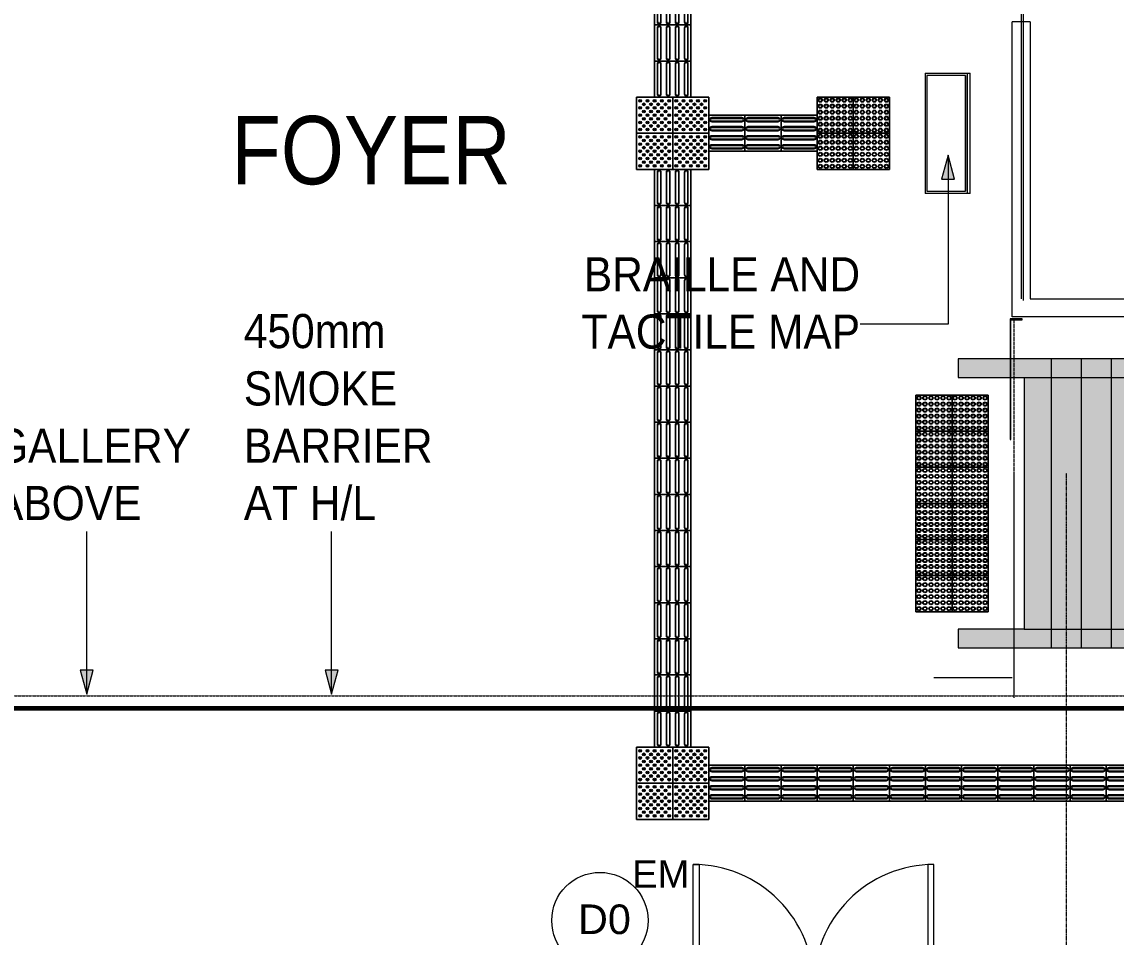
# Model space of a CAD drawing. Header units: millimetres. Extents: x 10569 to 232243, y -25347 to 80743.
# Drawn here: x 54914 to 64002, y 32004 to 39607 of the extents above; entities that cross this region are included whole.
import ezdxf

# ---------------------------------------------------------------- set-up
doc = ezdxf.new("R2010")
doc.units = ezdxf.units.MM
for name, pattern in [('Dash', [6, 3, -3]), ('Grid Line__1_200_', [10.5, 6, -1.5, 1.5, -1.5]), ('Hidden', [7.14375, 4.7625, -2.38125]), ('Overhead', [3.96875, 2.38125, -1.5875])]:
    doc.linetypes.add(name, pattern=pattern)
for name, color, linetype, lineweight in [('A-ANNO-NOTE', 131, 'Continuous', 25), ('A-DETL', 90, 'Continuous', 9), ('A-DETL-GENF', 92, 'Continuous', 20), ('A-DETL-HDLN', 90, 'Hidden', 9), ('A-DETL-THIN', 151, 'Continuous', 9), ('A-DOOR', 31, 'Continuous', 20), ('A-DOOR-FRAM', 31, 'Continuous', 30), ('A-FLOR-OVHD', 1, 'Overhead', 9), ('A-GENM', 13, 'Continuous', 20), ('A-WALL', 113, 'Continuous', 20), ('G-ANNO-TEXT', 231, 'Continuous', 5), ('S-GRID', 1, 'Continuous', 5)]:
    doc.layers.add(name, color=color, linetype=linetype, lineweight=lineweight)
doc.styles.add('Swis721 BT_3', font='swiss.ttf', dxfattribs={"height": 1.135285})
doc.styles.add('Swis721 BT_4', font='swiss.ttf', dxfattribs={"height": 245.978428})
doc.styles.add('Swis721 BT_5', font='swiss.ttf', dxfattribs={"width": 0.85, "height": 567.642527})
doc.styles.add('Swis721 BT_6', font='swiss.ttf', dxfattribs={"width": 0.89, "height": 283.821263})

# ---------------------------------------------------------------- blocks, each defined once
blk = doc.blocks.new('DLN-Double Door__X03_ - _M17_2000 x 2450 _WH_-16954926-TENDER DRAFT G_F')
at = {"layer": 'A-DOOR', "lineweight": 15}
for p, q in [((-950, -150), (-1000, -150)), ((-1000, -150), (-1000, -1150)), ((-950, -1150), (-950, -150)), ((950, -150), (1000, -150)), ((950, -1150), (950, -150)), ((1000, -150), (1000, -1150)), ((-1000, -1150), (-950, -1150)), ((1000, -1150), (950, -1150))]:
    blk.add_line(p, q, dxfattribs=at)
for centre, start, end in [((-1000, -150), 270, 0.5), ((1000, -150), 179.5, 270)]:
    blk.add_arc(centre, 1000, start, end, dxfattribs=at)
at = {"layer": 'A-DOOR-FRAM', "lineweight": 15}
for p, q in [((-1010, 180), (-1040, 180)), ((-1040, 180), (-1040, 150)), ((-1025, 150), (-1010, 150)), ((-975, 150), (-1025, 150)), ((-1010, 150), (-1010, 180)), ((-975, -100), (-975, 150)), ((975, 150), (975, -100)), ((1025, 150), (975, 150)), ((1040, 180), (1010, 180)), ((1010, 180), (1010, 150)), ((1010, 150), (1025, 150)), ((1040, 150), (1040, 180)), ((-1040, -150), (-1040, -180)), ((-1040, -180), (-1010, -180)), ((-1010, -150), (-1025, -150)), ((-1025, -150), (-1000, -150)), ((-1010, -180), (-1010, -150)), ((-1000, -150), (-1000, -100)), ((-1000, -100), (-975, -100)), ((975, -100), (1000, -100)), ((1000, -100), (1000, -150)), ((1000, -150), (1025, -150)), ((1025, -150), (1010, -150)), ((1010, -150), (1010, -180)), ((1010, -180), (1040, -180)), ((1040, -180), (1040, -150))]:
    blk.add_line(p, q, dxfattribs=at)
blk = doc.blocks.new('DLN_Braille Map - DLN_Braille Map-4600739-TENDER DRAFT G_F')
at = {"layer": 'A-GENM', "lineweight": 9}
for p, q in [((-500, -266), (-500, 87.2)), ((500, 87.2), (-500, 87.2)), ((480, 73.4), (-480, 73.4)), ((-480, 73.4), (-480, -248.8)), ((480, -248.8), (480, 73.4)), ((500, 87.2), (500, -266)), ((-500, -287.2), (-500, -266)), ((-500, -266), (500, -266)), ((-480, -248.8), (480, -248.8)), ((-480, -250.2), (-480, -248.8)), ((480, -250.2), (-480, -250.2)), ((480, -250.2), (480, -248.8)), ((500, -266), (500, -287.2)), ((-500, -287.2), (500, -287.2))]:
    blk.add_line(p, q, dxfattribs=at)
blk = doc.blocks.new('DLN_Tactile - Positional Tiles-V426-TENDER DRAFT G_F')
at = {"layer": 'A-GENM'}
for p, q in [((150, 150), (-150, 150)), ((-150, 150), (-150, -150)), ((-150, -150), (-150, 150)), ((-150, 150), (0, 150)), ((0, 150), (150, 150)), ((150, -150), (150, 150)), ((150, 150), (150, -150)), ((-150, -150), (150, -150)), ((150, -150), (-150, -150))]:
    blk.add_line(p, q, dxfattribs=at)
for centre, radius in [((-120, 120), 11.5), ((-120, 120), 6), ((-90, 90), 11.5), ((-90, 90), 6), ((-60, 120), 11.5), ((-60, 120), 6), ((-30, 90), 11.5), ((-30, 90), 6), ((0, 120), 11.5), ((0, 120), 6), ((30, 90), 11.5), ((30, 90), 6), ((60, 120), 11.5), ((60, 120), 6), ((90, 90), 11.5), ((90, 90), 6), ((120, 120), 11.5), ((120, 120), 6), ((-120, 60), 11.5), ((-120, 0), 11.5), ((-120, 60), 6), ((-120, 0), 6), ((-90, 30), 11.5), ((-90, 30), 6), ((-60, 60), 11.5), ((-60, 0), 11.5), ((-60, 60), 6), ((-60, 0), 6), ((-30, 30), 11.5), ((-30, 30), 6), ((0, 60), 11.5), ((0, 0), 11.5), ((0, 60), 6), ((0, 0), 6), ((30, 30), 11.5), ((30, 30), 6), ((60, 60), 11.5), ((60, 0), 11.5), ((60, 60), 6), ((60, 0), 6), ((90, 30), 11.5), ((90, 30), 6), ((120, 60), 11.5), ((120, 0), 11.5), ((120, 60), 6), ((120, 0), 6), ((-120, -60), 11.5), ((-120, -60), 6), ((-90, -30), 11.5), ((-90, -90), 11.5), ((-90, -30), 6), ((-90, -90), 6), ((-60, -60), 11.5), ((-60, -60), 6), ((-30, -30), 11.5), ((-30, -90), 11.5), ((-30, -30), 6), ((-30, -90), 6), ((0, -60), 11.5), ((0, -60), 6), ((30, -30), 11.5), ((30, -90), 11.5), ((30, -30), 6), ((30, -90), 6), ((60, -60), 11.5), ((60, -60), 6), ((90, -30), 11.5), ((90, -90), 11.5), ((90, -30), 6), ((90, -90), 6), ((120, -60), 11.5), ((120, -60), 6), ((-120, -120), 11.5), ((-120, -120), 6), ((-60, -120), 11.5), ((-60, -120), 6), ((0, -120), 11.5), ((0, -120), 6), ((60, -120), 11.5), ((60, -120), 6), ((120, -120), 11.5), ((120, -120), 6)]:
    blk.add_circle(centre, radius, dxfattribs=at)
blk = doc.blocks.new('DLN_Tactile - Positional Tiles-V424-TENDER DRAFT G_F')
at = {"layer": 'A-GENM'}
for p, q in [((150, 150), (-150, 150)), ((-150, 150), (-150, -150)), ((-150, -150), (-150, 150)), ((-150, 150), (150, 150)), ((150, -150), (150, 150)), ((150, 150), (150, -150)), ((-150, -150), (150, -150)), ((0, -150), (-150, -150)), ((150, -150), (0, -150))]:
    blk.add_line(p, q, dxfattribs=at)
for centre, radius in [((-120, 120), 11.5), ((-120, 120), 6), ((-90, 90), 11.5), ((-90, 90), 6), ((-60, 120), 11.5), ((-60, 120), 6), ((-30, 90), 11.5), ((-30, 90), 6), ((0, 120), 11.5), ((0, 120), 6), ((30, 90), 11.5), ((30, 90), 6), ((60, 120), 11.5), ((60, 120), 6), ((90, 90), 11.5), ((90, 90), 6), ((120, 120), 11.5), ((120, 120), 6), ((-120, 60), 11.5), ((-120, 0), 11.5), ((-120, 60), 6), ((-120, 0), 6), ((-90, 30), 11.5), ((-90, 30), 6), ((-60, 60), 11.5), ((-60, 0), 11.5), ((-60, 60), 6), ((-60, 0), 6), ((-30, 30), 11.5), ((-30, 30), 6), ((0, 60), 11.5), ((0, 0), 11.5), ((0, 60), 6), ((0, 0), 6), ((30, 30), 11.5), ((30, 30), 6), ((60, 60), 11.5), ((60, 0), 11.5), ((60, 60), 6), ((60, 0), 6), ((90, 30), 11.5), ((90, 30), 6), ((120, 60), 11.5), ((120, 0), 11.5), ((120, 60), 6), ((120, 0), 6), ((-120, -60), 11.5), ((-120, -60), 6), ((-90, -30), 11.5), ((-90, -90), 11.5), ((-90, -30), 6), ((-90, -90), 6), ((-60, -60), 11.5), ((-60, -60), 6), ((-30, -30), 11.5), ((-30, -90), 11.5), ((-30, -30), 6), ((-30, -90), 6), ((0, -60), 11.5), ((0, -60), 6), ((30, -30), 11.5), ((30, -90), 11.5), ((30, -30), 6), ((30, -90), 6), ((60, -60), 11.5), ((60, -60), 6), ((90, -30), 11.5), ((90, -90), 11.5), ((90, -30), 6), ((90, -90), 6), ((120, -60), 11.5), ((120, -60), 6), ((-120, -120), 11.5), ((-120, -120), 6), ((-60, -120), 11.5), ((-60, -120), 6), ((0, -120), 11.5), ((0, -120), 6), ((60, -120), 11.5), ((60, -120), 6), ((120, -120), 11.5), ((120, -120), 6)]:
    blk.add_circle(centre, radius, dxfattribs=at)
blk = doc.blocks.new('DLN_Tactile - Hazard warning Tiles-3867762-TENDER DRAFT G_F')
at = {"layer": 'A-GENM'}
for p, q in [((150, 150), (-150, 150)), ((-150, 150), (-150, -150)), ((-150, -150), (-150, 150)), ((-150, 150), (150, 150)), ((150, -150), (150, 150)), ((150, 150), (150, -150)), ((-150, -150), (150, -150)), ((150, -150), (-150, -150))]:
    blk.add_line(p, q, dxfattribs=at)
for centre, radius in [((-125, 125), 17.5), ((-125, 75), 17.5), ((-125, 125), 12.5), ((-75, 125), 17.5), ((-75, 75), 17.5), ((-75, 125), 12.5), ((-25, 125), 17.5), ((-25, 75), 17.5), ((-25, 125), 12.5), ((25, 125), 17.5), ((25, 75), 17.5), ((25, 125), 12.5), ((75, 125), 17.5), ((75, 75), 17.5), ((75, 125), 12.5), ((125, 125), 17.5), ((125, 75), 17.5), ((125, 125), 12.5), ((-125, 25), 17.5), ((-125, 75), 12.5), ((-125, 25), 12.5), ((-75, 25), 17.5), ((-75, 75), 12.5), ((-75, 25), 12.5), ((-25, 25), 17.5), ((-25, 75), 12.5), ((-25, 25), 12.5), ((25, 25), 17.5), ((25, 75), 12.5), ((25, 25), 12.5), ((75, 25), 17.5), ((75, 75), 12.5), ((75, 25), 12.5), ((125, 25), 17.5), ((125, 75), 12.5), ((125, 25), 12.5), ((-125, -25), 17.5), ((-125, -75), 17.5), ((-125, -25), 12.5), ((-125, -75), 12.5), ((-75, -25), 17.5), ((-75, -75), 17.5), ((-75, -25), 12.5), ((-75, -75), 12.5), ((-25, -25), 17.5), ((-25, -75), 17.5), ((-25, -25), 12.5), ((-25, -75), 12.5), ((25, -25), 17.5), ((25, -75), 17.5), ((25, -25), 12.5), ((25, -75), 12.5), ((75, -25), 17.5), ((75, -75), 17.5), ((75, -25), 12.5), ((75, -75), 12.5), ((125, -25), 17.5), ((125, -75), 17.5), ((125, -25), 12.5), ((125, -75), 12.5), ((-125, -125), 17.5), ((-125, -125), 12.5), ((-75, -125), 17.5), ((-75, -125), 12.5), ((-25, -125), 17.5), ((-25, -125), 12.5), ((25, -125), 17.5), ((25, -125), 12.5), ((75, -125), 17.5), ((75, -125), 12.5), ((125, -125), 17.5), ((125, -125), 12.5)]:
    blk.add_circle(centre, radius, dxfattribs=at)
blk = doc.blocks.new('DLN_Tactile - Hazard warning Tiles-V428-TENDER DRAFT G_F')
at = {"layer": 'A-GENM'}
for p, q in [((150, 150), (-150, 150)), ((-150, 150), (-150, -150)), ((-150, 0), (-150, 150)), ((-150, 150), (150, 150)), ((150, -150), (150, 150)), ((150, 150), (150, -150)), ((-150, -150), (-150, 0)), ((-150, -150), (150, -150)), ((150, -150), (-150, -150))]:
    blk.add_line(p, q, dxfattribs=at)
for centre, radius in [((-125, 125), 17.5), ((-125, 75), 17.5), ((-125, 125), 12.5), ((-75, 125), 17.5), ((-75, 75), 17.5), ((-75, 125), 12.5), ((-25, 125), 17.5), ((-25, 75), 17.5), ((-25, 125), 12.5), ((25, 125), 17.5), ((25, 75), 17.5), ((25, 125), 12.5), ((75, 125), 17.5), ((75, 75), 17.5), ((75, 125), 12.5), ((125, 125), 17.5), ((125, 75), 17.5), ((125, 125), 12.5), ((-125, 25), 17.5), ((-125, 75), 12.5), ((-125, 25), 12.5), ((-75, 25), 17.5), ((-75, 75), 12.5), ((-75, 25), 12.5), ((-25, 25), 17.5), ((-25, 75), 12.5), ((-25, 25), 12.5), ((25, 25), 17.5), ((25, 75), 12.5), ((25, 25), 12.5), ((75, 25), 17.5), ((75, 75), 12.5), ((75, 25), 12.5), ((125, 25), 17.5), ((125, 75), 12.5), ((125, 25), 12.5), ((-125, -25), 17.5), ((-125, -75), 17.5), ((-125, -25), 12.5), ((-125, -75), 12.5), ((-75, -25), 17.5), ((-75, -75), 17.5), ((-75, -25), 12.5), ((-75, -75), 12.5), ((-25, -25), 17.5), ((-25, -75), 17.5), ((-25, -25), 12.5), ((-25, -75), 12.5), ((25, -25), 17.5), ((25, -75), 17.5), ((25, -25), 12.5), ((25, -75), 12.5), ((75, -25), 17.5), ((75, -75), 17.5), ((75, -25), 12.5), ((75, -75), 12.5), ((125, -25), 17.5), ((125, -75), 17.5), ((125, -25), 12.5), ((125, -75), 12.5), ((-125, -125), 17.5), ((-125, -125), 12.5), ((-75, -125), 17.5), ((-75, -125), 12.5), ((-25, -125), 17.5), ((-25, -125), 12.5), ((25, -125), 17.5), ((25, -125), 12.5), ((75, -125), 17.5), ((75, -125), 12.5), ((125, -125), 17.5), ((125, -125), 12.5)]:
    blk.add_circle(centre, radius, dxfattribs=at)
blk = doc.blocks.new('DLN_Tactile - Hazard warning Tiles-V429-TENDER DRAFT G_F')
at = {"layer": 'A-GENM'}
for p, q in [((150, 150), (-150, 150)), ((-150, 150), (-150, -150)), ((-150, 0), (-150, 150)), ((-150, 150), (150, 150)), ((150, -150), (150, 150)), ((150, 150), (150, -150)), ((-150, -150), (-150, 0)), ((-150, -150), (150, -150)), ((150, -150), (-150, -150))]:
    blk.add_line(p, q, dxfattribs=at)
for centre, radius in [((-125, 125), 17.5), ((-125, 75), 17.5), ((-125, 125), 12.5), ((-75, 125), 17.5), ((-75, 75), 17.5), ((-75, 125), 12.5), ((-25, 125), 17.5), ((-25, 75), 17.5), ((-25, 125), 12.5), ((25, 125), 17.5), ((25, 75), 17.5), ((25, 125), 12.5), ((75, 125), 17.5), ((75, 75), 17.5), ((75, 125), 12.5), ((125, 125), 17.5), ((125, 75), 17.5), ((125, 125), 12.5), ((-125, 25), 17.5), ((-125, 75), 12.5), ((-125, 25), 12.5), ((-75, 25), 17.5), ((-75, 75), 12.5), ((-75, 25), 12.5), ((-25, 25), 17.5), ((-25, 75), 12.5), ((-25, 25), 12.5), ((25, 25), 17.5), ((25, 75), 12.5), ((25, 25), 12.5), ((75, 25), 17.5), ((75, 75), 12.5), ((75, 25), 12.5), ((125, 25), 17.5), ((125, 75), 12.5), ((125, 25), 12.5), ((-125, -25), 17.5), ((-125, -75), 17.5), ((-125, -25), 12.5), ((-125, -75), 12.5), ((-75, -25), 17.5), ((-75, -75), 17.5), ((-75, -25), 12.5), ((-75, -75), 12.5), ((-25, -25), 17.5), ((-25, -75), 17.5), ((-25, -25), 12.5), ((-25, -75), 12.5), ((25, -25), 17.5), ((25, -75), 17.5), ((25, -25), 12.5), ((25, -75), 12.5), ((75, -25), 17.5), ((75, -75), 17.5), ((75, -25), 12.5), ((75, -75), 12.5), ((125, -25), 17.5), ((125, -75), 17.5), ((125, -25), 12.5), ((125, -75), 12.5), ((-125, -125), 17.5), ((-125, -125), 12.5), ((-75, -125), 17.5), ((-75, -125), 12.5), ((-25, -125), 17.5), ((-25, -125), 12.5), ((25, -125), 17.5), ((25, -125), 12.5), ((75, -125), 17.5), ((75, -125), 12.5), ((125, -125), 17.5), ((125, -125), 12.5)]:
    blk.add_circle(centre, radius, dxfattribs=at)
blk = doc.blocks.new('DLN_Tactile - Positional Tiles-V430-TENDER DRAFT G_F')
at = {"layer": 'A-GENM'}
for p, q in [((150, 150), (-150, 150)), ((-150, 150), (-150, -150)), ((-150, -150), (-150, 150)), ((-150, 150), (0, 150)), ((0, 150), (150, 150)), ((150, -150), (150, 150)), ((150, 150), (150, 0)), ((150, 0), (150, -150)), ((-150, -150), (150, -150)), ((150, -150), (-150, -150))]:
    blk.add_line(p, q, dxfattribs=at)
for centre, radius in [((-120, 120), 11.5), ((-120, 120), 6), ((-90, 90), 11.5), ((-90, 90), 6), ((-60, 120), 11.5), ((-60, 120), 6), ((-30, 90), 11.5), ((-30, 90), 6), ((0, 120), 11.5), ((0, 120), 6), ((30, 90), 11.5), ((30, 90), 6), ((60, 120), 11.5), ((60, 120), 6), ((90, 90), 11.5), ((90, 90), 6), ((120, 120), 11.5), ((120, 120), 6), ((-120, 60), 11.5), ((-120, 0), 11.5), ((-120, 60), 6), ((-120, 0), 6), ((-90, 30), 11.5), ((-90, 30), 6), ((-60, 60), 11.5), ((-60, 0), 11.5), ((-60, 60), 6), ((-60, 0), 6), ((-30, 30), 11.5), ((-30, 30), 6), ((0, 60), 11.5), ((0, 0), 11.5), ((0, 60), 6), ((0, 0), 6), ((30, 30), 11.5), ((30, 30), 6), ((60, 60), 11.5), ((60, 0), 11.5), ((60, 60), 6), ((60, 0), 6), ((90, 30), 11.5), ((90, 30), 6), ((120, 60), 11.5), ((120, 0), 11.5), ((120, 60), 6), ((120, 0), 6), ((-120, -60), 11.5), ((-120, -60), 6), ((-90, -30), 11.5), ((-90, -90), 11.5), ((-90, -30), 6), ((-90, -90), 6), ((-60, -60), 11.5), ((-60, -60), 6), ((-30, -30), 11.5), ((-30, -90), 11.5), ((-30, -30), 6), ((-30, -90), 6), ((0, -60), 11.5), ((0, -60), 6), ((30, -30), 11.5), ((30, -90), 11.5), ((30, -30), 6), ((30, -90), 6), ((60, -60), 11.5), ((60, -60), 6), ((90, -30), 11.5), ((90, -90), 11.5), ((90, -30), 6), ((90, -90), 6), ((120, -60), 11.5), ((120, -60), 6), ((-120, -120), 11.5), ((-120, -120), 6), ((-60, -120), 11.5), ((-60, -120), 6), ((0, -120), 11.5), ((0, -120), 6), ((60, -120), 11.5), ((60, -120), 6), ((120, -120), 11.5), ((120, -120), 6)]:
    blk.add_circle(centre, radius, dxfattribs=at)
blk = doc.blocks.new('DLN_Tactile - Positional Tiles-V431-TENDER DRAFT G_F')
at = {"layer": 'A-GENM'}
for p, q in [((150, 150), (-150, 150)), ((-150, 150), (-150, -150)), ((-150, -150), (-150, 150)), ((-150, 150), (150, 150)), ((150, -150), (150, 150)), ((150, 150), (150, 0)), ((150, 0), (150, -150)), ((-150, -150), (150, -150)), ((0, -150), (-150, -150)), ((150, -150), (0, -150))]:
    blk.add_line(p, q, dxfattribs=at)
for centre, radius in [((-120, 120), 11.5), ((-120, 120), 6), ((-90, 90), 11.5), ((-90, 90), 6), ((-60, 120), 11.5), ((-60, 120), 6), ((-30, 90), 11.5), ((-30, 90), 6), ((0, 120), 11.5), ((0, 120), 6), ((30, 90), 11.5), ((30, 90), 6), ((60, 120), 11.5), ((60, 120), 6), ((90, 90), 11.5), ((90, 90), 6), ((120, 120), 11.5), ((120, 120), 6), ((-120, 60), 11.5), ((-120, 0), 11.5), ((-120, 60), 6), ((-120, 0), 6), ((-90, 30), 11.5), ((-90, 30), 6), ((-60, 60), 11.5), ((-60, 0), 11.5), ((-60, 60), 6), ((-60, 0), 6), ((-30, 30), 11.5), ((-30, 30), 6), ((0, 60), 11.5), ((0, 0), 11.5), ((0, 60), 6), ((0, 0), 6), ((30, 30), 11.5), ((30, 30), 6), ((60, 60), 11.5), ((60, 0), 11.5), ((60, 60), 6), ((60, 0), 6), ((90, 30), 11.5), ((90, 30), 6), ((120, 60), 11.5), ((120, 0), 11.5), ((120, 60), 6), ((120, 0), 6), ((-120, -60), 11.5), ((-120, -60), 6), ((-90, -30), 11.5), ((-90, -90), 11.5), ((-90, -30), 6), ((-90, -90), 6), ((-60, -60), 11.5), ((-60, -60), 6), ((-30, -30), 11.5), ((-30, -90), 11.5), ((-30, -30), 6), ((-30, -90), 6), ((0, -60), 11.5), ((0, -60), 6), ((30, -30), 11.5), ((30, -90), 11.5), ((30, -30), 6), ((30, -90), 6), ((60, -60), 11.5), ((60, -60), 6), ((90, -30), 11.5), ((90, -90), 11.5), ((90, -30), 6), ((90, -90), 6), ((120, -60), 11.5), ((120, -60), 6), ((-120, -120), 11.5), ((-120, -120), 6), ((-60, -120), 11.5), ((-60, -120), 6), ((0, -120), 11.5), ((0, -120), 6), ((60, -120), 11.5), ((60, -120), 6), ((120, -120), 11.5), ((120, -120), 6)]:
    blk.add_circle(centre, radius, dxfattribs=at)
blk = doc.blocks.new('DLN_Tactile - Positional Tiles-3867764-TENDER DRAFT G_F')
at = {"layer": 'A-GENM'}
for p, q in [((150, 150), (-150, 150)), ((-150, 150), (-150, -150)), ((-150, -150), (-150, 150)), ((-150, 150), (150, 150)), ((150, -150), (150, 150)), ((150, 150), (150, -150)), ((-150, -150), (150, -150)), ((150, -150), (-150, -150))]:
    blk.add_line(p, q, dxfattribs=at)
for centre, radius in [((-120, 120), 11.5), ((-120, 120), 6), ((-90, 90), 11.5), ((-90, 90), 6), ((-60, 120), 11.5), ((-60, 120), 6), ((-30, 90), 11.5), ((-30, 90), 6), ((0, 120), 11.5), ((0, 120), 6), ((30, 90), 11.5), ((30, 90), 6), ((60, 120), 11.5), ((60, 120), 6), ((90, 90), 11.5), ((90, 90), 6), ((120, 120), 11.5), ((120, 120), 6), ((-120, 60), 11.5), ((-120, 0), 11.5), ((-120, 60), 6), ((-120, 0), 6), ((-90, 30), 11.5), ((-90, 30), 6), ((-60, 60), 11.5), ((-60, 0), 11.5), ((-60, 60), 6), ((-60, 0), 6), ((-30, 30), 11.5), ((-30, 30), 6), ((0, 60), 11.5), ((0, 0), 11.5), ((0, 60), 6), ((0, 0), 6), ((30, 30), 11.5), ((30, 30), 6), ((60, 60), 11.5), ((60, 0), 11.5), ((60, 60), 6), ((60, 0), 6), ((90, 30), 11.5), ((90, 30), 6), ((120, 60), 11.5), ((120, 0), 11.5), ((120, 60), 6), ((120, 0), 6), ((-120, -60), 11.5), ((-120, -60), 6), ((-90, -30), 11.5), ((-90, -90), 11.5), ((-90, -30), 6), ((-90, -90), 6), ((-60, -60), 11.5), ((-60, -60), 6), ((-30, -30), 11.5), ((-30, -90), 11.5), ((-30, -30), 6), ((-30, -90), 6), ((0, -60), 11.5), ((0, -60), 6), ((30, -30), 11.5), ((30, -90), 11.5), ((30, -30), 6), ((30, -90), 6), ((60, -60), 11.5), ((60, -60), 6), ((90, -30), 11.5), ((90, -90), 11.5), ((90, -30), 6), ((90, -90), 6), ((120, -60), 11.5), ((120, -60), 6), ((-120, -120), 11.5), ((-120, -120), 6), ((-60, -120), 11.5), ((-60, -120), 6), ((0, -120), 11.5), ((0, -120), 6), ((60, -120), 11.5), ((60, -120), 6), ((120, -120), 11.5), ((120, -120), 6)]:
    blk.add_circle(centre, radius, dxfattribs=at)
blk = doc.blocks.new('DLN_Tactile - Positional Tiles-V435-TENDER DRAFT G_F')
at = {"layer": 'A-GENM'}
for p, q in [((150, 150), (-150, 150)), ((-150, 150), (-150, -150)), ((-150, -150), (-150, 150)), ((-150, 150), (150, 150)), ((150, -150), (150, 150)), ((150, 150), (150, 0)), ((150, 0), (150, -150)), ((-150, -150), (150, -150)), ((150, -150), (-150, -150))]:
    blk.add_line(p, q, dxfattribs=at)
for centre, radius in [((-120, 120), 11.5), ((-120, 120), 6), ((-90, 90), 11.5), ((-90, 90), 6), ((-60, 120), 11.5), ((-60, 120), 6), ((-30, 90), 11.5), ((-30, 90), 6), ((0, 120), 11.5), ((0, 120), 6), ((30, 90), 11.5), ((30, 90), 6), ((60, 120), 11.5), ((60, 120), 6), ((90, 90), 11.5), ((90, 90), 6), ((120, 120), 11.5), ((120, 120), 6), ((-120, 60), 11.5), ((-120, 0), 11.5), ((-120, 60), 6), ((-120, 0), 6), ((-90, 30), 11.5), ((-90, 30), 6), ((-60, 60), 11.5), ((-60, 0), 11.5), ((-60, 60), 6), ((-60, 0), 6), ((-30, 30), 11.5), ((-30, 30), 6), ((0, 60), 11.5), ((0, 0), 11.5), ((0, 60), 6), ((0, 0), 6), ((30, 30), 11.5), ((30, 30), 6), ((60, 60), 11.5), ((60, 0), 11.5), ((60, 60), 6), ((60, 0), 6), ((90, 30), 11.5), ((90, 30), 6), ((120, 60), 11.5), ((120, 0), 11.5), ((120, 60), 6), ((120, 0), 6), ((-120, -60), 11.5), ((-120, -60), 6), ((-90, -30), 11.5), ((-90, -90), 11.5), ((-90, -30), 6), ((-90, -90), 6), ((-60, -60), 11.5), ((-60, -60), 6), ((-30, -30), 11.5), ((-30, -90), 11.5), ((-30, -30), 6), ((-30, -90), 6), ((0, -60), 11.5), ((0, -60), 6), ((30, -30), 11.5), ((30, -90), 11.5), ((30, -30), 6), ((30, -90), 6), ((60, -60), 11.5), ((60, -60), 6), ((90, -30), 11.5), ((90, -90), 11.5), ((90, -30), 6), ((90, -90), 6), ((120, -60), 11.5), ((120, -60), 6), ((-120, -120), 11.5), ((-120, -120), 6), ((-60, -120), 11.5), ((-60, -120), 6), ((0, -120), 11.5), ((0, -120), 6), ((60, -120), 11.5), ((60, -120), 6), ((120, -120), 11.5), ((120, -120), 6)]:
    blk.add_circle(centre, radius, dxfattribs=at)
blk = doc.blocks.new('DLN_Tactile - Directional Tiles-3867766-TENDER DRAFT G_F')
at = {"layer": 'A-GENM'}
for p, q in [((150, 150), (-150, 150)), ((-150, 150), (-150, -150)), ((-150, -150), (-150, 150)), ((-150, 150), (150, 150)), ((-129.5, 125.5), (-129.5, -125.5)), ((-123.5, -125.5), (-123.5, 125.5)), ((-101.5, 125.5), (-101.5, -125.5)), ((-95.5, -125.5), (-95.5, 125.5)), ((-54.5, 125.5), (-54.5, -125.5)), ((-48.5, -125.5), (-48.5, 125.5)), ((-26.5, 125.5), (-26.5, -125.5)), ((-20.5, -125.5), (-20.5, 125.5)), ((20.5, 125.5), (20.5, -125.5)), ((26.5, -125.5), (26.5, 125.5)), ((48.5, 125.5), (48.5, -125.5)), ((54.5, -125.5), (54.5, 125.5)), ((95.5, 125.5), (95.5, -125.5)), ((101.5, -125.5), (101.5, 125.5)), ((123.5, 125.5), (123.5, -125.5)), ((129.5, -125.5), (129.5, 125.5)), ((150, -150), (150, 150)), ((150, 150), (150, -150)), ((-150, -150), (150, -150)), ((150, -150), (-150, -150))]:
    blk.add_line(p, q, dxfattribs=at)
for centre, radius, start, end in [((-112.5, 125.5), 17, 360, 180), ((-112.5, 125.5), 11, 360, 180), ((-37.5, 125.5), 17, 360, 180), ((-37.5, 125.5), 11, 360, 180), ((37.5, 125.5), 17, 360, 180), ((37.5, 125.5), 11, 360, 180), ((112.5, 125.5), 17, 360, 180), ((112.5, 125.5), 11, 360, 180), ((-112.5, -125.5), 17, 180, 360), ((-112.5, -125.5), 11, 180, 360), ((-37.5, -125.5), 17, 180, 360), ((-37.5, -125.5), 11, 180, 360), ((37.5, -125.5), 17, 180, 360), ((37.5, -125.5), 11, 180, 360), ((112.5, -125.5), 17, 180, 360), ((112.5, -125.5), 11, 180, 360)]:
    blk.add_arc(centre, radius, start, end, dxfattribs=at)
blk = doc.blocks.new('Signage - Function Room - Type 1-17192455-TENDER DRAFT G_F')
at = {"layer": 'A-GENM'}
for p, q in [((225, -9), (125, -9)), ((125, -9), (125, -1009)), ((131, -1009), (131, -15)), ((131, -15), (225, -15)), ((225, -15), (225, -9)), ((125, -1009), (131, -1009))]:
    blk.add_line(p, q, dxfattribs=at)
blk = doc.blocks.new('GBP_Door Mark - 2 x 1_3_R_T_ Border _EM_ON_-18777231-TENDER DRAFT G_F')
at = {"layer": 'A-ANNO-NOTE', "lineweight": 5}
blk.add_circle((-31.356, 27.261), 2, dxfattribs=at)
at = {"layer": 'A-ANNO-NOTE', "lineweight": 5, "insert": (-30.02, 29.767), "char_height": 1.1353, "width": 2.7792, "attachment_point": 1, "line_spacing_factor": 1.00667, "style": 'Swis721 BT_3'}
blk.add_mtext('EM', dxfattribs=at)

msp = doc.modelspace()

# ---------------------------------------------------------------- hatches: boundary and pattern name
at = {"layer": 'A-DETL-GENF'}
msp.add_hatch(color=7, dxfattribs=at).paths.add_polyline_path([(66019.29296, 34407.48546), (75289.29296, 34407.48546), (75289.29296, 36807.48546), (62688.89296, 36807.48546), (62688.89296, 36652.48546), (63239.29296, 36651.30788), (63239.29296, 34562.48546), (62688.89296, 34562.48546), (62688.89296, 34407.48546), (65719.29296, 34407.48546)], flags=0)
at = {"layer": 'G-ANNO-TEXT'}
for points in [[(62606.07381, 38500.84402), (62552.48397, 38300.84402), (62659.66365, 38300.84402)], [(55453.26724, 34022.27343), (55506.85708, 34222.27343), (55399.67741, 34222.27343)], [(57486.26724, 34022.27343), (57539.85708, 34222.27343), (57432.67741, 34222.27343)]]:
    msp.add_hatch(color=60, dxfattribs=at).paths.add_polyline_path(points, flags=0)

# ---------------------------------------------------------------- linework, layer by layer
at = {"layer": 'A-DETL', "linetype": 'Hidden', "lineweight": 60}
msp.add_line((52789.29296, 33907.48546), (75289.29296, 33907.48546), dxfattribs=at)
at = {"layer": 'A-DETL-HDLN', "linetype": 'Dash'}
msp.add_line((63154.29296, 33992.48546), (63154.29296, 37142.48546), dxfattribs=at)
at = {"layer": 'A-DETL-THIN'}
for p, q in [((63214.29296, 40207.48546), (63214.29296, 37307.48546)), ((63229.29296, 40192.48546), (63229.29296, 37292.48546)), ((75289.29296, 36807.48546), (62688.89296, 36807.48546)), ((62688.89296, 36807.48546), (62688.89296, 36652.48546)), ((63461.79296, 36807.48546), (63461.79296, 34407.48546)), ((63711.79296, 36807.48546), (63711.79296, 34407.48546)), ((63961.79296, 36807.48546), (63961.79296, 34407.48546)), ((62688.89296, 36652.48546), (63239.29296, 36652.48546)), ((63239.29296, 36652.48546), (63239.29296, 34562.48546)), ((63239.29296, 36652.48546), (75289.29296, 36652.48546)), ((63239.29296, 34562.48546), (62688.89296, 34562.48546)), ((62688.89296, 34562.48546), (62688.89296, 34407.48546)), ((63239.29296, 34562.48546), (75289.29296, 34562.48546)), ((62688.89296, 34407.48546), (75289.29296, 34407.48546)), ((63139.29296, 34157.48546), (62489.29296, 34157.48546))]:
    msp.add_line(p, q, dxfattribs=at)
at = {"layer": 'A-FLOR-OVHD'}
msp.add_line((52789.29296, 34007.48546), (75289.29296, 34007.48546), dxfattribs=at)
at = {"layer": 'A-WALL'}
for p, q in [((63289.29296, 39607.48546), (63139.29296, 39607.48546)), ((63139.29296, 37157.48546), (63139.29296, 39607.48546)), ((63289.29296, 39607.48546), (63289.29296, 37307.48546)), ((63289.29296, 37307.48546), (75289.29296, 37307.48546)), ((75289.29296, 37157.48546), (63139.29296, 37157.48546))]:
    msp.add_line(p, q, dxfattribs=at)
at = {"layer": 'G-ANNO-TEXT', "color": 60}
for p, q in [((62606.07381, 38500.84402), (62552.48397, 38300.84402)), ((62659.66365, 38300.84402), (62606.07381, 38500.84402)), ((62606.07381, 38500.84402), (62606.07381, 37097.42925)), ((62552.48397, 38300.84402), (62659.66365, 38300.84402)), ((62606.07381, 37097.42925), (61875.62787, 37097.42925)), ((55453.26724, 34022.27343), (55453.26724, 35373.18368)), ((57486.26724, 34022.27343), (57486.26724, 35373.18368)), ((55506.85708, 34222.27343), (55399.67741, 34222.27343)), ((55399.67741, 34222.27343), (55453.26724, 34022.27343)), ((55453.26724, 34022.27343), (55506.85708, 34222.27343)), ((57539.85708, 34222.27343), (57432.67741, 34222.27343)), ((57432.67741, 34222.27343), (57486.26724, 34022.27343)), ((57486.26724, 34022.27343), (57539.85708, 34222.27343))]:
    msp.add_line(p, q, dxfattribs=at)
at = {"layer": 'S-GRID', "linetype": 'Grid Line__1_200_'}
msp.add_line((63589.29296, 30857.48546), (63589.29296, 35857.48546), dxfattribs=at)

# ---------------------------------------------------------------- block references
at = {"layer": 'A-ANNO-NOTE', "lineweight": 5, "xscale": 200, "yscale": 200, "zscale": 200}
msp.add_blockref('GBP_Door Mark - 2 x 1_3_R_T_ Border _EM_ON_-18777231-TENDER DRAFT G_F', (65986.31022, 26689.76741), dxfattribs=at)
at = {"layer": 'A-DOOR', "lineweight": 15, "rotation": 180}
msp.add_blockref('DLN-Double Door__X03_ - _M17_2000 x 2450 _WH_-16954926-TENDER DRAFT G_F', (61489.29296, 31457.48546), dxfattribs=at)
at = {"layer": 'A-GENM'}
for name, p in [('DLN_Tactile - Directional Tiles-3867766-TENDER DRAFT G_F', (60319.29296, 39732.48546)), ('DLN_Tactile - Directional Tiles-3867766-TENDER DRAFT G_F', (60319.29296, 39432.48546)), ('DLN_Tactile - Directional Tiles-3867766-TENDER DRAFT G_F', (60319.29296, 39132.48546)), ('DLN_Tactile - Positional Tiles-V426-TENDER DRAFT G_F', (60169.29296, 38832.48546)), ('DLN_Tactile - Positional Tiles-V430-TENDER DRAFT G_F', (60469.29296, 38832.48546)), ('DLN_Tactile - Hazard warning Tiles-V428-TENDER DRAFT G_F', (61669.29296, 38832.48546)), ('DLN_Tactile - Hazard warning Tiles-3867762-TENDER DRAFT G_F', (61969.29296, 38832.48546)), ('DLN_Tactile - Positional Tiles-V424-TENDER DRAFT G_F', (60169.29296, 38532.48546)), ('DLN_Tactile - Positional Tiles-V431-TENDER DRAFT G_F', (60469.29296, 38532.48546)), ('DLN_Tactile - Hazard warning Tiles-V429-TENDER DRAFT G_F', (61669.29296, 38532.48546)), ('DLN_Tactile - Hazard warning Tiles-3867762-TENDER DRAFT G_F', (61969.29296, 38532.48546)), ('DLN_Tactile - Directional Tiles-3867766-TENDER DRAFT G_F', (60319.29296, 38232.48546)), ('DLN_Tactile - Directional Tiles-3867766-TENDER DRAFT G_F', (60319.29296, 37932.48546)), ('DLN_Tactile - Directional Tiles-3867766-TENDER DRAFT G_F', (60319.29296, 37632.48546)), ('DLN_Tactile - Directional Tiles-3867766-TENDER DRAFT G_F', (60319.29296, 37332.48546)), ('DLN_Tactile - Directional Tiles-3867766-TENDER DRAFT G_F', (60319.29296, 37032.48546)), ('Signage - Function Room - Type 1-17192455-TENDER DRAFT G_F', (62996.29296, 37148.48546)), ('DLN_Tactile - Directional Tiles-3867766-TENDER DRAFT G_F', (60319.29296, 36732.48546)), ('DLN_Tactile - Directional Tiles-3867766-TENDER DRAFT G_F', (60319.29296, 36432.48546)), ('DLN_Tactile - Hazard warning Tiles-3867762-TENDER DRAFT G_F', (62489.29295, 36357.48547)), ('DLN_Tactile - Hazard warning Tiles-3867762-TENDER DRAFT G_F', (62789.29295, 36357.48547)), ('DLN_Tactile - Directional Tiles-3867766-TENDER DRAFT G_F', (60319.29296, 36132.48546)), ('DLN_Tactile - Hazard warning Tiles-3867762-TENDER DRAFT G_F', (62489.29295, 36057.48547)), ('DLN_Tactile - Hazard warning Tiles-3867762-TENDER DRAFT G_F', (62789.29295, 36057.48547)), ('DLN_Tactile - Directional Tiles-3867766-TENDER DRAFT G_F', (60319.29296, 35832.48546)), ('DLN_Tactile - Hazard warning Tiles-3867762-TENDER DRAFT G_F', (62489.29295, 35757.48547)), ('DLN_Tactile - Hazard warning Tiles-3867762-TENDER DRAFT G_F', (62789.29295, 35757.48547)), ('DLN_Tactile - Directional Tiles-3867766-TENDER DRAFT G_F', (60319.29296, 35532.48546)), ('DLN_Tactile - Hazard warning Tiles-3867762-TENDER DRAFT G_F', (62489.29295, 35457.48547)), ('DLN_Tactile - Hazard warning Tiles-3867762-TENDER DRAFT G_F', (62789.29295, 35457.48547)), ('DLN_Tactile - Directional Tiles-3867766-TENDER DRAFT G_F', (60319.29296, 35232.48546)), ('DLN_Tactile - Hazard warning Tiles-3867762-TENDER DRAFT G_F', (62489.29295, 35157.48547)), ('DLN_Tactile - Hazard warning Tiles-3867762-TENDER DRAFT G_F', (62789.29295, 35157.48547)), ('DLN_Tactile - Directional Tiles-3867766-TENDER DRAFT G_F', (60319.29296, 34932.48546)), ('DLN_Tactile - Hazard warning Tiles-3867762-TENDER DRAFT G_F', (62489.29295, 34857.48547)), ('DLN_Tactile - Hazard warning Tiles-3867762-TENDER DRAFT G_F', (62789.29295, 34857.48547)), ('DLN_Tactile - Directional Tiles-3867766-TENDER DRAFT G_F', (60319.29296, 34632.48546)), ('DLN_Tactile - Directional Tiles-3867766-TENDER DRAFT G_F', (60319.29296, 34332.48546)), ('DLN_Tactile - Directional Tiles-3867766-TENDER DRAFT G_F', (60319.29296, 34032.48546)), ('DLN_Tactile - Directional Tiles-3867766-TENDER DRAFT G_F', (60319.29296, 33732.48546)), ('DLN_Tactile - Positional Tiles-V426-TENDER DRAFT G_F', (60169.29296, 33432.48546)), ('DLN_Tactile - Positional Tiles-V430-TENDER DRAFT G_F', (60469.29296, 33432.48546)), ('DLN_Tactile - Positional Tiles-3867764-TENDER DRAFT G_F', (60169.29296, 33132.48546)), ('DLN_Tactile - Positional Tiles-V435-TENDER DRAFT G_F', (60469.29296, 33132.48546))]:
    msp.add_blockref(name, p, dxfattribs=at)
at = {"layer": 'A-GENM', "lineweight": 9, "rotation": 89.99999999999999}
msp.add_blockref('DLN_Braille Map - DLN_Braille Map-4600739-TENDER DRAFT G_F', (62502.05299, 38682.48546), dxfattribs=at)
at = {"layer": 'A-GENM', "rotation": 270}
for p in [(60769.29296, 38682.48546), (61069.29296, 38682.48546), (61369.29296, 38682.48546), (60769.29296, 33282.48546), (61069.29296, 33282.48546), (61369.29296, 33282.48546), (61669.29296, 33282.48546), (61969.29296, 33282.48546), (62269.29296, 33282.48546), (62569.29296, 33282.48546), (62869.29296, 33282.48546), (63169.29296, 33282.48546), (63469.29296, 33282.48546), (63769.29296, 33282.48546), (64069.29296, 33282.48546)]:
    msp.add_blockref('DLN_Tactile - Directional Tiles-3867766-TENDER DRAFT G_F', p, dxfattribs=at)

# ---------------------------------------------------------------- texts
at = {"layer": 'A-ANNO-NOTE', "lineweight": 5, "insert": (59752.63141, 32275.50366), "char_height": 245.978428, "width": 514.7814219, "attachment_point": 2, "line_spacing_factor": 1.00667, "style": 'Swis721 BT_4'}
msp.add_mtext('D0', dxfattribs=at)
at = {"layer": 'G-ANNO-TEXT', "color": 7, "line_spacing_factor": 1.00667}
for s, insert, char_height, width, attachment_point, style in [('FOYER', (56653.22453, 38825.93466), 567.642527, 2635.2, 1, 'Swis721 BT_5'), ('BRAILLE AND\\PTACTILE MAP', (61875.62787, 37652.67909), 283.8212635, 2638.8, 3, 'Swis721 BT_6'), ('450mm\\PSMOKE\\PBARRIER\\PAT H/L', (56757.26724, 37180.81447), 283.821263, 1749.6, 1, 'Swis721 BT_6'), ('GALLERY\\PABOVE', (54691.26724, 36228.43352), 283.821263, 1828.8, 1, 'Swis721 BT_6')]:
    msp.add_mtext(s, dxfattribs=dict(at, insert=insert, char_height=char_height, width=width, attachment_point=attachment_point, style=style))

doc.saveas('drawing.dxf')
